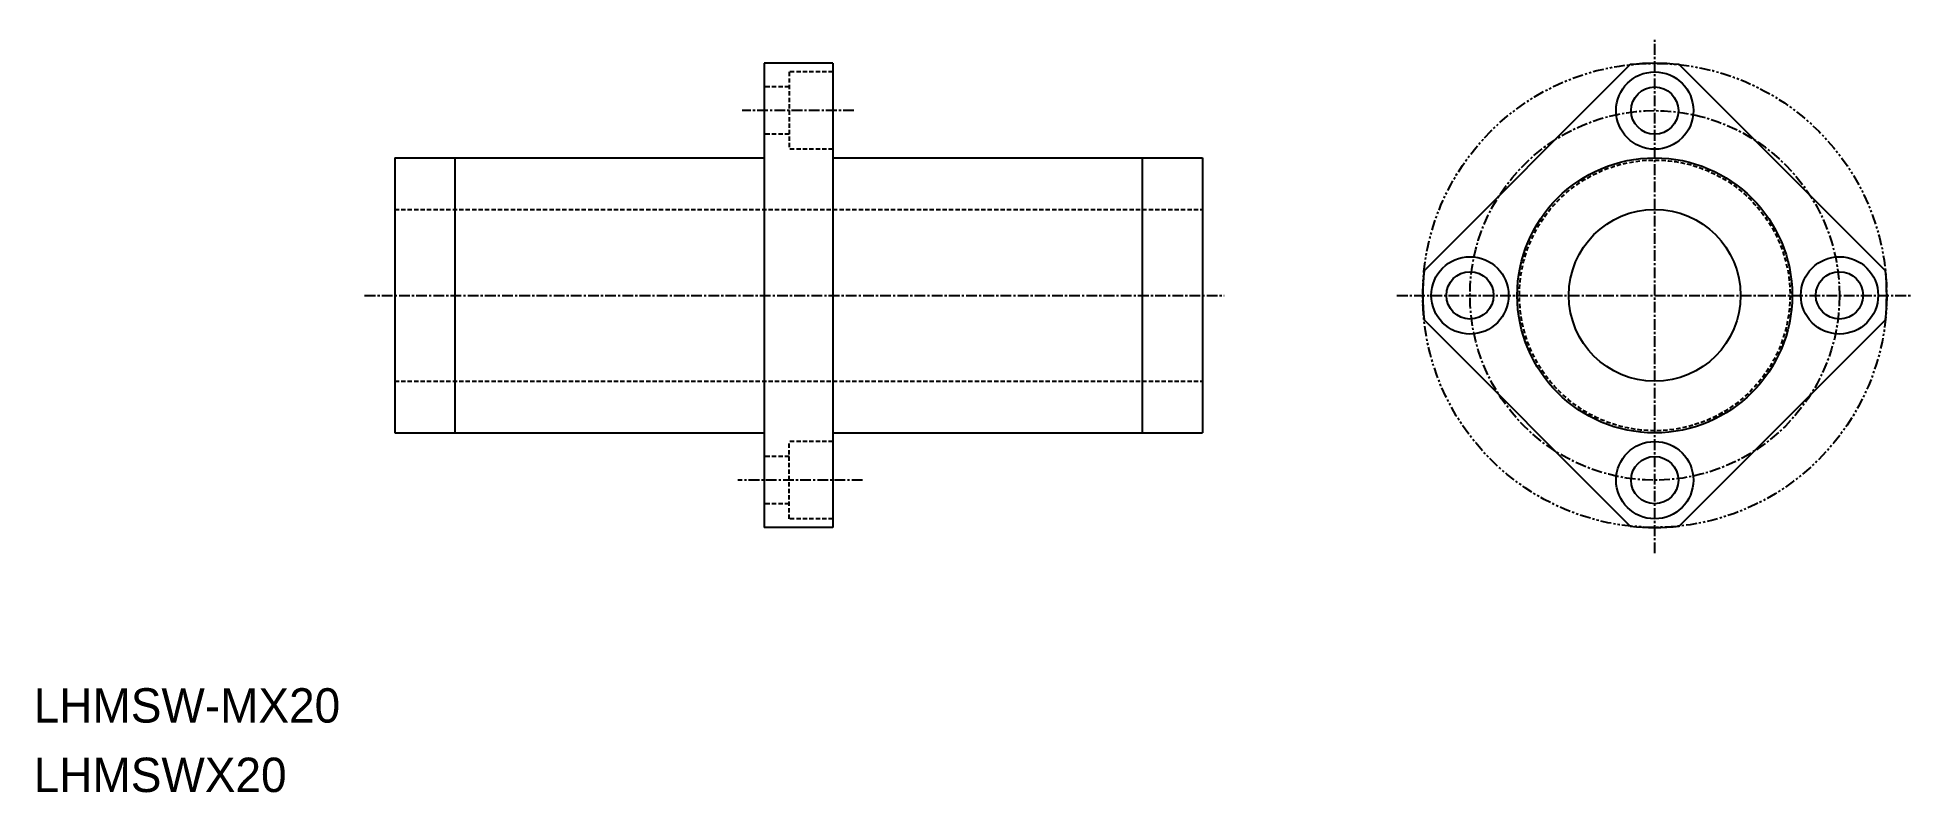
# Model space of a CAD drawing. Extents: x 26 to 244, y 53 to 141.
import ezdxf

# ---------------------------------------------------------------- set-up
doc = ezdxf.new("R2010")
doc.units = 0
for name, pattern in [('CENTER', [2, 1.25, -0.25, 0.25, -0.25]), ('DASHED', [0.75, 0.5, -0.25]), ('PHANTOM', [2.5, 1.25, -0.25, 0.25, -0.25, 0.25, -0.25])]:
    doc.linetypes.add(name, pattern=pattern)
doc.layers.get('0').update_dxf_attribs({"linetype": 'CONTINUOUS'})
doc.layers.add('CENTER', color=1, linetype='CENTER')

msp = doc.modelspace()

# ---------------------------------------------------------------- linework, layer by layer
at = {"color": 7, "linetype": 'CONTINUOUS'}
for p, q in [((118.41, 137.88), (110.41, 137.88)), ((110.41, 137.88), (110.41, 83.88)), ((118.41, 137.88), (118.41, 83.88)), ((211.2, 137.73), (187.2, 113.73)), ((240.9, 113.73), (216.9, 137.73)), ((67.41, 126.88), (67.41, 94.88)), ((67.41, 126.88), (110.41, 126.88)), ((74.41, 126.88), (74.41, 94.88)), ((118.41, 126.88), (161.41, 126.88)), ((154.41, 126.88), (154.41, 94.88)), ((161.41, 126.88), (161.41, 94.88)), ((211.2, 84.04), (187.2, 108.04)), ((240.9, 108.04), (216.9, 84.04)), ((67.41, 94.88), (110.41, 94.88)), ((118.41, 94.88), (161.41, 94.88)), ((118.41, 83.88), (110.41, 83.88))]:
    msp.add_line(p, q, dxfattribs=at)
at = {"color": 3, "linetype": 'DASHED'}
for p, q in [((118.41, 136.88), (113.31, 136.88)), ((113.31, 136.88), (113.31, 127.88)), ((113.31, 135.13), (110.41, 135.13)), ((113.31, 129.63), (110.41, 129.63)), ((118.41, 127.88), (113.31, 127.88)), ((67.41, 120.88), (161.41, 120.88)), ((67.41, 100.88), (161.41, 100.88)), ((113.31, 84.88), (113.31, 93.88)), ((118.41, 93.88), (113.31, 93.88)), ((113.31, 92.13), (110.41, 92.13)), ((113.31, 86.63), (110.41, 86.63)), ((118.41, 84.88), (113.31, 84.88))]:
    msp.add_line(p, q, dxfattribs=at)
at = {"color": 3, "linetype": 'PHANTOM'}
msp.add_circle((214.05, 110.88), 27, dxfattribs=at)
at = {"color": 7, "linetype": 'CONTINUOUS'}
for centre, radius in [((214.05, 132.38), 4.5), ((214.05, 132.38), 2.75), ((214.05, 110.88), 16), ((214.05, 110.88), 10), ((192.55, 110.88), 4.5), ((192.55, 110.88), 2.75), ((235.55, 110.88), 4.5), ((235.55, 110.88), 2.75), ((214.05, 89.38), 4.5), ((214.05, 89.38), 2.75)]:
    msp.add_circle(centre, radius, dxfattribs=at)
at = {"color": 3, "linetype": 'DASHED'}
msp.add_circle((214.05, 110.88), 15.75, dxfattribs=at)
at = {"color": 7, "linetype": 'CONTINUOUS'}
for start, end in [(83.9424, 96.0576), (173.9424, 186.0576), (353.9424, 6.0576), (263.9424, 276.0576)]:
    msp.add_arc((214.05, 110.88), 27, start, end, dxfattribs=at)
at = {"layer": 'CENTER', "color": 1, "linetype": 'CENTER'}
for p, q in [((214.05, 80.88), (214.05, 140.88)), ((120.85, 132.38), (107.85, 132.38)), ((63.91, 110.88), (163.96, 110.88)), ((184.05, 110.88), (244.05, 110.88)), ((121.85, 89.38), (107.35, 89.38))]:
    msp.add_line(p, q, dxfattribs=at)
msp.add_circle((214.05, 110.88), 21.5, dxfattribs=at)

# ---------------------------------------------------------------- texts
at = {"color": 7, "linetype": 'CONTINUOUS'}
for s, p in [('LHMSW-MX20', (25.4, 61.17)), ('LHMSWX20', (25.4, 53.09))]:
    msp.add_text(s, height=4, dxfattribs=at).set_placement(p)

doc.saveas('drawing.dxf')
